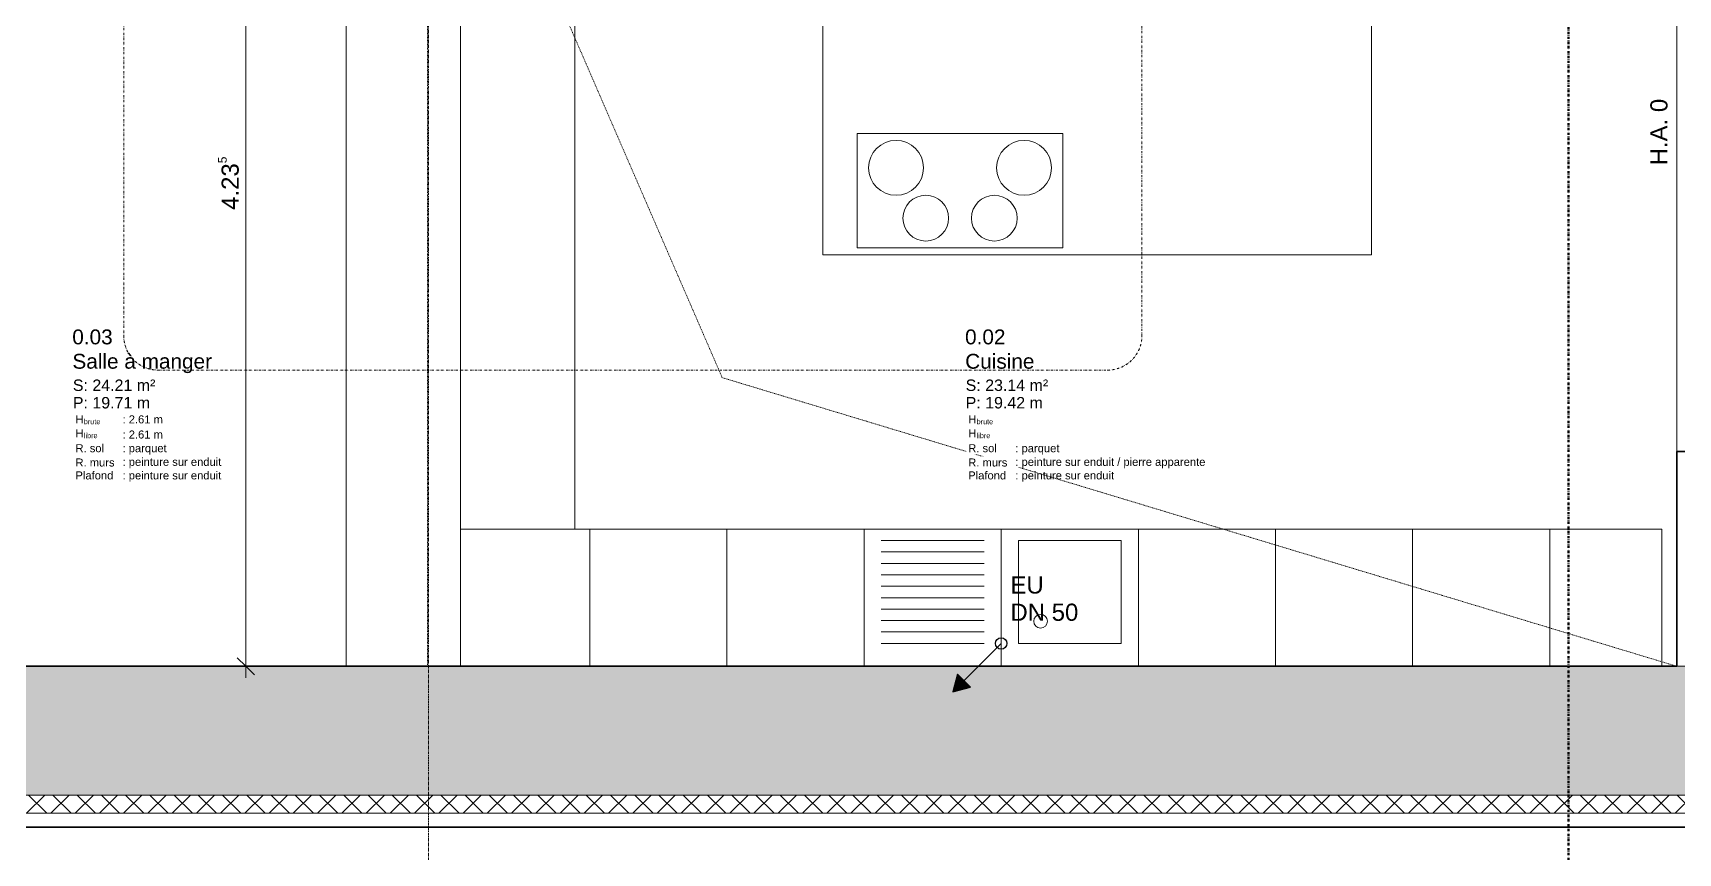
# Model space of a CAD drawing. Header units: millimetres. Extents: x -83 to 30397, y 298 to 25043.
# Drawn here: x 12976 to 20174, y 5880 to 9468 of the extents above; entities that cross this region are included whole.
import ezdxf

# ---------------------------------------------------------------- set-up
doc = ezdxf.new("R2010")
doc.units = ezdxf.units.MM
for name, pattern in [('Dash', [6, 3, -3]), ('Dash dot', [21, 10, -5, 1, -5]), ('Grid Line', [22.225, 12.7, -3.175, 3.175, -3.175]), ('HIDDEN_ELEMENTS', [2.5, 1.5, -1])]:
    doc.linetypes.add(name, pattern=pattern)
for name, color, linetype, lineweight in [('A-ANNO-DIMS', 211, 'Continuous', 9), ('A-ANNO-DIMS-50', 211, 'Continuous', 9), ('A-ANNO-SYMB', 150, 'Continuous', 9), ('A-AREA-IDEN', 2, 'Continuous', 9), ('A-DETL', 90, 'Continuous', 9), ('A-DETL-GENF', 92, 'Continuous', 9), ('A-DETL-GENF-HDLN', 1, 'Dash', 9), ('A-DETL-MBND', 5, 'Continuous', 9), ('A-GENM', 13, 'Continuous', 9), ('A-WALL', 113, 'Continuous', 9), ('A-WALL-PATT', 111, 'Continuous', 35), ('G-ANNO-SYMB', 111, 'Continuous', 9), ('G-ANNO-TEXT', 231, 'Continuous', 9), ('G-IMPT', 8, 'Continuous', 9), ('I-FURN', 30, 'Continuous', 9), ('S-GRID', 1, 'Continuous', 9)]:
    doc.layers.add(name, color=color, linetype=linetype, lineweight=lineweight)
doc.styles.add('Arial', font='arial.ttf', dxfattribs={"height": 75})
doc.styles.add('Arial_3', font='arial.ttf', dxfattribs={"height": 0.7})
doc.styles.add('Arial_4', font='arial.ttf', dxfattribs={"height": 0.454924})
doc.styles.add('Arial_5', font='arial.ttf', dxfattribs={"height": 50})
doc.styles.add('Arial_6', font='arial.ttf', dxfattribs={"height": 65})
doc.styles.add('Arial_7', font='arial.ttf', dxfattribs={"height": 35})
doc.dimstyles.new('ANNOTATION_1_5MM_BLACK_1', dxfattribs={"dimscale": 304.8, "dimtxt": 76.519455, "dimasz": 0.246063, "dimexe": 0.164042, "dimexo": 0.0625, "dimgap": 0.065617, "dimtad": 1, "dimlfac": 0.001, "dimrnd": 0.005, "dimzin": 0, "dimdsep": 46, "dimtxsty": 'Arial', "dimblk1": 'OBLIQUE', "dimblk2": 'OBLIQUE', "dimsah": 1, "dimcen": 0.09, "dimdle": 0.164042, "dimazin": 0, "dimtfac": 1, "dimtdec": 4, "dimtix": 1, "dimtmove": 0, "dimatfit": 3, "dimfxl": 0.164042, "dimfxlon": 1, "dimtvp": 1, "dimtolj": 1, "dimtzin": 0, "dimarcsym": 2})
pattern_1 = [(45, (0, 0), (-53.033, 53.033), []), (135, (0, 0), (-53.033, -53.033), [])]

# ---------------------------------------------------------------- blocks, each defined once
blk = doc.blocks.new('CLOSET - 1200 x 2400-583070-N_F_ E_0')
at = {"layer": 'A-DETL-MBND'}
for p, q in [((1200, 2400), (0, 2400)), ((0, 2400), (0, 0)), ((1200, 0), (1200, 2400)), ((0, 0), (1200, 0))]:
    blk.add_line(p, q, dxfattribs=at)
blk = doc.blocks.new('SINK - Spüle_dwg-325172-N_F_ E_0')
at = {"layer": 'G-IMPT'}
for p, q in [((600, 450), (1050, 450)), ((600, 400), (1050, 400)), ((600, 350), (1050, 350)), ((600, 300), (1050, 300)), ((600, 250), (1050, 250)), ((600, 200), (1050, 200)), ((600, 150), (1050, 150)), ((600, 100), (1050, 100)), ((600, 50), (1050, 50)), ((600, 0), (1050, 0))]:
    blk.add_line(p, q, dxfattribs=at)
at = {"layer": 'G-IMPT', "flags": 128}
blk.add_lwpolyline([(0, 450), (450, 450), (450, 0), (0, 0)], close=True, dxfattribs=at)
at = {"layer": 'G-IMPT'}
blk.add_circle((353, 353), 30, dxfattribs=at)
blk = doc.blocks.new('SINK - SINK-311701-N_F_ E_0')
blk.add_blockref('SINK - Spüle_dwg-325172-N_F_ E_0', (0, 0))
blk = doc.blocks.new('Plaques cuisson - Plaques cuisson-584442-N_F_ E_0')
at = {"layer": 'A-DETL-MBND'}
for p, q in [((900, 0), (0, 0)), ((0, 0), (0, -500)), ((900, -500), (900, 0)), ((0, -500), (900, -500))]:
    blk.add_line(p, q, dxfattribs=at)
for centre, radius, start, end in [((170, -150), 120, 360, 180), ((730, -150), 120, 360, 180), ((170, -150), 120, 180, 360), ((730, -150), 120, 180, 360), ((300, -370), 100, 360, 180), ((600, -370), 100, 360, 180), ((300, -370), 100, 180, 360), ((600, -370), 100, 180, 360)]:
    blk.add_arc(centre, radius, start, end, dxfattribs=at)
blk = doc.blocks.new('Gradin SàM - Gradin SàM-730464-N_F_ E_0')
at = {"layer": 'I-FURN', "color": 253}
for p, q in [((14412.4, 9947.5), (14412.4, 6697.5)), ((14912.4, 9947.5), (14412.4, 9947.5)), ((15412.4, 9947.5), (14912.4, 9947.5)), ((14912.4, 6697.5), (14912.4, 9947.5)), ((15412.4, 7297.5), (15412.4, 9947.5)), ((20167.4, 7297.5), (14912.4, 7297.5)), ((14912.4, 7297.5), (14912.4, 6697.5)), ((20167.4, 6697.5), (20167.4, 7297.5))]:
    blk.add_line(p, q, dxfattribs=at)
blk = doc.blocks.new('CLOSET - 600 x 600-308418-N_F_ E_0')
at = {"layer": 'I-FURN', "color": 253}
for p, q in [((600, 600), (0, 600)), ((0, 600), (0, 0)), ((600, 0), (600, 600))]:
    blk.add_line(p, q, dxfattribs=at)
blk = doc.blocks.new('PERCEMENT_DALLE_HAUT - Shaft Opening Symbol-769646-N_F_ E_0')
at = {"layer": 'A-DETL-GENF-HDLN'}
for p, q in [((-2732.5, 2117.5), (2732.5, 2117.5)), ((-2732.5, -2117.5), (-2732.5, 2117.5)), ((-2732.5, 2117.5), (1443.1, 855.1)), ((2732.5, 2117.5), (2732.5, -2117.5)), ((1443.1, 855.1), (2732.5, -2117.5)), ((-1062.5, -2117.5), (-2732.5, -2117.5)), ((1437.5, -2117.5), (-912.5, -2117.5)), ((2732.5, -2117.5), (1587.5, -2117.5))]:
    blk.add_line(p, q, dxfattribs=at)
blk = doc.blocks.new('ROOM_TAG_Small - ROOM_TAG_FR-570998-N_F_ E_0')
at = {"layer": 'A-AREA-IDEN', "insert": (-8.33, -5.48), "char_height": 0.7, "width": 0.8819, "attachment_point": 1, "style": 'Arial_3', "bg_fill": 3, "box_fill_scale": 1.25, "bg_fill_color": 256, "bg_fill_true_color": 13158600, "bg_fill_transparency": 0}
blk.add_mtext('H', dxfattribs=at)
at = {"layer": 'A-AREA-IDEN', "insert": (-7.6, -5.8), "char_height": 0.455, "width": 2.0042, "attachment_point": 1, "style": 'Arial_4', "bg_fill": 3, "box_fill_scale": 1.25, "bg_fill_color": 256, "bg_fill_true_color": 13158600, "bg_fill_transparency": 0}
blk.add_mtext('brute', dxfattribs=at)
at = {"layer": 'A-AREA-IDEN', "insert": (-8.33, -6.7), "char_height": 0.7, "width": 0.8819, "attachment_point": 1, "style": 'Arial_3', "bg_fill": 3, "box_fill_scale": 1.25, "bg_fill_color": 256, "bg_fill_true_color": 13158600, "bg_fill_transparency": 0}
blk.add_mtext('H', dxfattribs=at)
at = {"layer": 'A-AREA-IDEN', "insert": (-7.6, -7.02), "char_height": 0.455, "width": 1.6034, "attachment_point": 1, "style": 'Arial_4', "bg_fill": 3, "box_fill_scale": 1.25, "bg_fill_color": 256, "bg_fill_true_color": 13158600, "bg_fill_transparency": 0}
blk.add_mtext('libre', dxfattribs=at)
at = {"layer": 'A-AREA-IDEN', "insert": (-8.33, -8), "char_height": 0.7, "width": 3.1266, "attachment_point": 1, "style": 'Arial_3', "bg_fill": 3, "box_fill_scale": 1.25, "bg_fill_color": 256, "bg_fill_true_color": 13158600, "bg_fill_transparency": 0}
blk.add_mtext('R. sol', dxfattribs=at)
at = {"layer": 'A-AREA-IDEN', "insert": (-8.33, -9.25), "char_height": 0.7, "width": 4.2489, "attachment_point": 1, "style": 'Arial_3', "bg_fill": 3, "box_fill_scale": 1.25, "bg_fill_color": 256, "bg_fill_true_color": 13158600, "bg_fill_transparency": 0}
blk.add_mtext('R. murs', dxfattribs=at)
at = {"layer": 'A-AREA-IDEN', "insert": (-8.33, -10.38), "char_height": 0.7, "width": 4.2489, "attachment_point": 1, "style": 'Arial_3', "bg_fill": 3, "box_fill_scale": 1.25, "bg_fill_color": 256, "bg_fill_true_color": 13158600, "bg_fill_transparency": 0}
blk.add_mtext('Plafond', dxfattribs=at)
blk = doc.blocks.new('DIMBLOCK84-N_F_ E_0')
at = {"layer": 'A-ANNO-DIMS-50'}
for p, q in [((13907.5, 10932.5), (13870, 10970)), ((13957.5, 10932.5), (13857.5, 10932.5)), ((13907.5, 6647.5), (13907.5, 10932.5)), ((13907.5, 10932.5), (13945, 10895)), ((13907.5, 10932.5), (13957.5, 10932.5)), ((13857.5, 6697.5), (13957.5, 6697.5)), ((13907.5, 6697.5), (13857.5, 6697.5)), ((13907.5, 6697.5), (13870, 6735)), ((13907.5, 6697.5), (13945, 6660))]:
    blk.add_line(p, q, dxfattribs=at)
at = {"layer": 'A-ANNO-DIMS-50', "color": 0, "insert": (13786.6, 8693.7), "char_height": 75, "width": 291.073, "attachment_point": 1, "rotation": 90, "line_spacing_factor": 0.941778, "style": 'Arial'}
blk.add_mtext('4.23\\A2\\H0.5x;\\S5^  ;\\H2x;', dxfattribs=at)
blk = doc.blocks.new('_Oblique')
at = {"color": 0, "linetype": 'ByBlock', "lineweight": -2}
blk.add_line((-0.5, -0.5), (0.5, 0.5), dxfattribs=at)

msp = doc.modelspace()

# ---------------------------------------------------------------- hatches: boundary and pattern name
at = {"layer": 'A-DETL-GENF'}
msp.add_hatch(color=33, dxfattribs=at).paths.add_polyline_path([(17000.222, 6585.377), (17077.496, 6606.083), (17020.927, 6662.651)])
at = {"layer": 'A-WALL-PATT'}
h = msp.add_hatch(color=256, dxfattribs=at)
h.paths.add_polyline_path([(14412.354, 6134.509), (14412.354, 6697.509), (12676.794, 6697.509), (12676.794, 6134.509)])
h.paths.add_polyline_path([(10796.794, 6134.509), (10796.794, 6697.509), (8749.294, 6697.509), (8749.294, 6134.509), (10509.645, 6134.509)])
h.paths.add_polyline_path([(7599.294, 6134.509), (7599.294, 6697.509), (5649.354, 6697.509), (5649.354, 6134.509), (6832.436, 6134.509)])
h = msp.add_hatch(color=256, dxfattribs=at)
h.paths.add_polyline_path([(20820.354, 6134.509), (20820.354, 6697.509), (14412.354, 6697.509), (14412.354, 6134.509), (19702.669, 6134.509)])
h.paths.add_polyline_path([(17000.222, 6585.377), (17020.927, 6662.651), (17077.496, 6606.083)])
at = {"layer": 'A-WALL-PATT', "lineweight": 9}
h = msp.add_hatch(dxfattribs=at)
h.set_pattern_fill('FP1_1', color=256, style=0, pattern_type=2)
h.set_pattern_definition(pattern_1)
h.paths.add_polyline_path([(14412.354, 6054.509), (14412.354, 6134.509), (12676.794, 6134.509), (12676.794, 6094.509), (12636.794, 6094.509), (12636.794, 6054.509)])
h.paths.add_polyline_path([(10836.794, 6054.509), (10836.794, 6094.509), (10796.794, 6094.509), (10796.794, 6134.509), (8749.294, 6134.509), (8749.294, 6094.509), (8709.294, 6094.509), (8709.294, 6054.509), (10509.645, 6054.509)])
h.paths.add_polyline_path([(7639.294, 6054.509), (7639.294, 6094.509), (7599.294, 6094.509), (7599.294, 6134.509), (5649.354, 6134.509), (5649.354, 6055.509), (5802.413, 6055.509), (5802.413, 6054.509), (6832.436, 6054.509)])
h = msp.add_hatch(dxfattribs=at)
h.set_pattern_fill('FP1_1', color=256, style=0, pattern_type=2)
h.set_pattern_definition(pattern_1)
h.paths.add_polyline_path([(20820.354, 6054.509), (20820.354, 6134.509), (14412.354, 6134.509), (14412.354, 6054.509), (19702.669, 6054.509)])

# ---------------------------------------------------------------- linework, layer by layer
at = {"layer": 'A-ANNO-SYMB', "linetype": 'Dash dot'}
for p, q in [((13373.707, 12282.516), (13373.707, 8143.062)), ((17827.88, 8143.062), (17827.88, 12282.516)), ((13523.707, 7993.062), (17677.88, 7993.062))]:
    msp.add_line(p, q, dxfattribs=at)
for centre, start, end in [((13523.707, 8143.062), 180, 270), ((17677.88, 8143.062), 270, 0)]:
    msp.add_arc(centre, 150, start, end, dxfattribs=at)
at = {"layer": 'A-DETL', "linetype": 'HIDDEN_ELEMENTS'}
msp.add_line((20167.354, 10557.509), (20167.354, 7637.509), dxfattribs=at)
at = {"layer": 'A-DETL', "lineweight": 25}
for p, q in [((17212.354, 6797.509), (17000.222, 6585.377)), ((17020.927, 6662.651), (17000.222, 6585.377)), ((17077.496, 6606.083), (17020.927, 6662.651)), ((17000.222, 6585.377), (17077.496, 6606.083))]:
    msp.add_line(p, q, dxfattribs=at)
msp.add_circle((17212.354, 6797.509), 25, dxfattribs=at)
at = {"layer": 'A-WALL', "lineweight": 35}
for p, q in [((20167.354, 7637.509), (20167.354, 6697.509)), ((20317.354, 7637.509), (20167.354, 7637.509)), ((20167.354, 6697.509), (12676.794, 6697.509)), ((12636.794, 5994.509), (20820.354, 5994.509))]:
    msp.add_line(p, q, dxfattribs=at)
at = {"layer": 'A-WALL'}
for p, q in [((20167.354, 6697.509), (20257.354, 6697.509)), ((20820.354, 6134.509), (12676.794, 6134.509)), ((20820.354, 6054.509), (12636.794, 6054.509))]:
    msp.add_line(p, q, dxfattribs=at)
at = {"layer": 'G-ANNO-SYMB', "linetype": 'Dash dot', "lineweight": 70}
msp.add_line((19693.8, 22933.184), (19693.8, 2129.591), dxfattribs=at)
at = {"layer": 'S-GRID', "linetype": 'Grid Line'}
for p, q in [((14707.354, 4601.222), (14707.354, 18451.704)), ((4291.211, 6697.509), (23183.885, 6697.509))]:
    msp.add_line(p, q, dxfattribs=at)

# ---------------------------------------------------------------- block references
at = {"layer": 'A-AREA-IDEN', "xscale": 49.99999999999998, "yscale": 49.99999999999998, "zscale": 49.99999999999998}
msp.add_blockref('ROOM_TAG_Small - ROOM_TAG_FR-570998-N_F_ E_0', (13578.883, 8068.79), dxfattribs=at)
at = {"layer": 'A-DETL-GENF', "rotation": 180}
msp.add_blockref('PERCEMENT_DALLE_HAUT - Shaft Opening Symbol-769646-N_F_ E_0', (17434.854, 8815.009), dxfattribs=at)
at = {"layer": 'A-DETL-MBND', "rotation": 270.0000000000001}
msp.add_blockref('CLOSET - 1200 x 2400-583070-N_F_ E_0', (16432.354, 9697.509), dxfattribs=at)
at = {"layer": 'A-DETL-MBND'}
msp.add_blockref('Plaques cuisson - Plaques cuisson-584442-N_F_ E_0', (16582.354, 9027.509), dxfattribs=at)
at = {"layer": 'A-GENM', "rotation": 180}
msp.add_blockref('SINK - SINK-311701-N_F_ E_0', (17737.354, 7247.509), dxfattribs=at)
at = {"layer": 'I-FURN', "color": 253}
for name, p in [('Gradin SàM - Gradin SàM-730464-N_F_ E_0', (-65, 0)), ('CLOSET - 600 x 600-308418-N_F_ E_0', (15412.354, 6697.509)), ('CLOSET - 600 x 600-308418-N_F_ E_0', (16012.354, 6697.509)), ('CLOSET - 600 x 600-308418-N_F_ E_0', (16612.354, 6697.509)), ('CLOSET - 600 x 600-308418-N_F_ E_0', (17212.354, 6697.509)), ('CLOSET - 600 x 600-308418-N_F_ E_0', (17812.354, 6697.509)), ('CLOSET - 600 x 600-308418-N_F_ E_0', (18412.354, 6697.509)), ('CLOSET - 600 x 600-308418-N_F_ E_0', (19012.354, 6697.509))]:
    msp.add_blockref(name, p, dxfattribs=at)

# ---------------------------------------------------------------- texts
at = {"layer": 'A-AREA-IDEN', "attachment_point": 1}
for s, insert, char_height, width, style in [('0.03', (13148.504, 8170.598), 65, 212.44719, 'Arial_6'), ('0.02', (17054.294, 8170.598), 65, 212.44719, 'Arial_6'), ('Salle à manger', (13149.081, 8063.963), 65, 729.53562, 'Arial_6'), ('Cuisine', (17054.871, 8063.963), 65, 364.76781, 'Arial_6'), ('S: 24.21 m²', (13151.034, 7951.765), 50, 436.91969, 'Arial_5'), ('S: 23.14 m²', (17056.824, 7951.765), 50, 436.91969, 'Arial_5')]:
    msp.add_mtext(s, dxfattribs=dict(at, insert=insert, char_height=char_height, width=width, style=style))
at = {"layer": 'G-ANNO-TEXT', "color": 7, "insert": (20052.073, 8888.367), "char_height": 75, "width": 356.75094, "attachment_point": 1, "rotation": 90, "style": 'Arial'}
msp.add_mtext('H.A. 0', dxfattribs=at)
at = {"layer": 'G-ANNO-TEXT', "color": 33, "char_height": 75, "attachment_point": 1, "style": 'Arial'}
for s, insert, width in [('EU', (17252.751, 7090.543), 176.37125), ('DN 50', (17252.751, 6971.48), 364.76781)]:
    msp.add_mtext(s, dxfattribs=dict(at, insert=insert, width=width))

# ---------------------------------------------------------------- dimensions: what is measured, and where the dimension line sits
at = {"layer": 'A-ANNO-DIMS'}
dim = msp.add_linear_dim(base=(13907.46, 10932.509), p1=(13857.46, 6697.509), p2=(13957.46, 10932.509), angle=90, text='\\A1;4.23\\Q;{\\A1;{\\H0.5x;\\S5^ ;}}', dimstyle='ANNOTATION_1_5MM_BLACK_1', override={"dimpost": '<>', "dimfxl": 4236.180473}, dxfattribs=at)
dim.commit()
dim.dimension.update_dxf_attribs({"geometry": 'DIMBLOCK84-N_F_ E_0', "text_midpoint": (13849.142, 8815.009)})

# ---------------------------------------------------------------- next in the draw order: block references
at = {"layer": 'A-AREA-IDEN', "xscale": 49.99999999999998, "yscale": 49.99999999999998, "zscale": 49.99999999999998}
msp.add_blockref('ROOM_TAG_Small - ROOM_TAG_FR-570998-N_F_ E_0', (17484.672, 8068.79), dxfattribs=at)

# ---------------------------------------------------------------- next in the draw order: texts
at = {"layer": 'A-AREA-IDEN', "attachment_point": 1}
for s, insert, char_height, width, style in [('P: 19.71 m', (13151.034, 7875.178), 50, 408.86062, 'Arial_5'), (': 2.61 m', (13368.31, 7794.916), 35, 224.4725, 'Arial_7'), (': 2.61 m', (13368.347, 7728.717), 35, 224.4725, 'Arial_7'), (': parquet', (13368.347, 7668.713), 35, 244.51469, 'Arial_7'), (': peinture sur enduit', (13368.347, 7609.008), 35, 541.13906, 'Arial_7'), (': peinture sur enduit', (13368.347, 7549.825), 35, 541.13906, 'Arial_7')]:
    msp.add_mtext(s, dxfattribs=dict(at, insert=insert, char_height=char_height, width=width, style=style))

# ---------------------------------------------------------------- next in the draw order: texts
for s, insert, char_height, width, style in [('P: 19.42 m', (17056.824, 7875.178), 50, 408.86062, 'Arial_5'), (': parquet', (17274.136, 7668.713), 35, 244.51469, 'Arial_7'), (': peinture sur enduit / pierre apparente', (17274.136, 7609.008), 35, 1054.21906, 'Arial_7'), (': peinture sur enduit', (17274.136, 7549.825), 35, 541.13906, 'Arial_7')]:
    msp.add_mtext(s, dxfattribs=dict(at, insert=insert, char_height=char_height, width=width, style=style))

doc.saveas('drawing.dxf')
